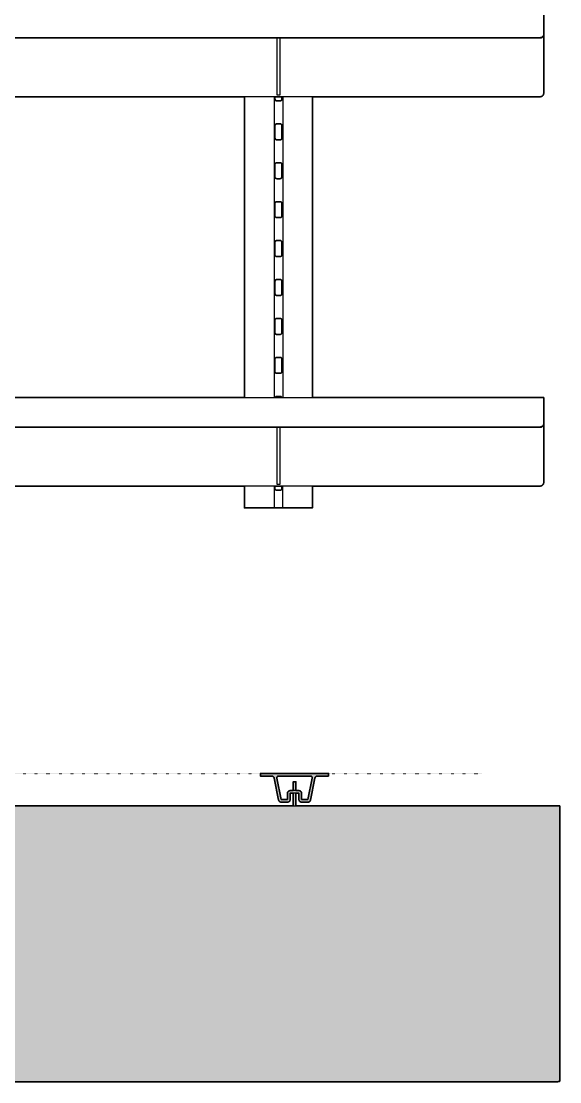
# Model space of a CAD drawing. Header units: millimetres. Extents: x 145 to 2094, y -689 to 1815.
# Drawn here: x 754 to 1363, y -689 to 510 of the extents above; entities that cross this region are included whole.
import ezdxf

# ---------------------------------------------------------------- set-up
doc = ezdxf.new("R2010")
doc.units = ezdxf.units.MM
doc.linetypes.add('Dots', pattern=[1, 0, -1])
doc.layers.add('Blocks', color=7, linetype='Continuous')
doc.layers.add('Blocks$Fill', color=7, linetype='Continuous', true_color=0xffffff)
for name, color, linetype, lineweight, true_color in [('Blocks$Inner', 7, 'Continuous', 25, 0x007f00), ('Blocks$Outline', 7, 'Continuous', 35, 0xff3f3f), ('Groud', 7, 'Dots', 25, 0x243775)]:
    doc.layers.add(name, color=color, linetype=linetype, lineweight=lineweight, true_color=true_color)

# ---------------------------------------------------------------- blocks, each defined once
blk = doc.blocks.new('Standard Issue Shelf Top')
at = {"layer": 'Blocks$Fill'}
h = blk.add_hatch(color=256, dxfattribs=at)
h.paths.add_polyline_path([(1200, 303.2), (1200, -8), (1200, -8), (1200, -8), (1200, -8), (1200, -8), (1200, -8), (1200, -8.1), (1200, -8.1), (1200, -8.1), (1200, -8.1), (1200, -8.1), (1200, -8.1), (1200, -8.1), (1200, -8.1), (1200, -8.1), (1200, -8.1), (1200, -8.1), (1200, -8.1), (1200, -8.1), (1200, -8.1), (1200, -8.1), (1200, -8.1), (1200, -8.1), (1200, -8.1), (1200, -8.1), (1200, -8.1), (1200, -8.1), (1199.9, -8.2), (1199.9, -8.2), (1199.9, -8.2), (1199.9, -8.2), (1199.9, -8.2), (1199.9, -8.2), (1199.9, -8.2), (1199.9, -8.2), (1199.9, -8.2), (1199.9, -8.2), (1199.9, -8.2), (1199.8, -8.2), (1199.8, -8.3), (1199.8, -8.3), (1199.8, -8.3), (1199.8, -8.3), (1199.8, -8.3), (1199.7, -8.3), (1199.7, -8.3), (1199.6, -8.4), (1199.6, -8.4), (1199.6, -8.4), (1199.5, -8.4), (1199.5, -8.4), (1199.3, -8.5), (1199.2, -8.5), (1199.1, -8.5), (1199, -8.6), (1198.8, -8.6), (1198.7, -8.6), (1198.5, -8.7), (1198.2, -8.7), (1197.8, -8.8), (1197.5, -8.8), (1197.1, -8.8), (1196.7, -8.8), (1196.4, -8.8), (4, -8.9), (3.3, -8.8), (2.9, -8.8), (2.5, -8.8), (2.2, -8.8), (1.8, -8.7), (1.5, -8.7), (1.3, -8.6), (1.2, -8.6), (1, -8.6), (0.9, -8.5), (0.8, -8.5), (0.7, -8.5), (0.5, -8.4), (0.5, -8.4), (0.4, -8.4), (0.4, -8.4), (0.4, -8.4), (0.3, -8.3), (0.3, -8.3), (0.2, -8.3), (0.2, -8.3), (0.2, -8.3), (0.2, -8.3), (0.2, -8.3), (0.2, -8.2), (0.1, -8.2), (0.1, -8.2), (0.1, -8.2), (0.1, -8.2), (0.1, -8.2), (0.1, -8.2), (0.1, -8.2), (0.1, -8.2), (0.1, -8.2), (0.1, -8.2), (0.1, -8.2), (0, -8.1), (0, -8.1), (0, -8.1), (0, -8.1), (0, -8.1), (0, -8.1), (0, -8.1), (0, -8.1), (0, -8.1), (0, -8.1), (0, -8.1), (0, -8.1), (0, -8.1), (0, -8.1), (0, -8.1), (0, -8.1), (0, -8.1), (0, -8.1), (0, -8.1), (0, -8.1), (0, -8.1), (0, -8), (0, -8), (0, -8), (0, -8), (0, -8), (0, -8), (0, -8), (0, 303.2), (298.5, 303.2), (298.5, 317.2), (295, 317.2), (295, 310.2), (295, 310.1), (295, 310), (295, 309.9), (295, 309.8), (295, 309.7), (294.9, 309.6), (294.9, 309.5), (294.9, 309.4), (294.9, 309.3), (294.8, 309.2), (294.8, 309.1), (294.8, 309), (294.7, 308.9), (294.7, 308.8), (294.6, 308.7), (294.6, 308.6), (294.5, 308.5), (294.5, 308.5), (294.4, 308.4), (294.3, 308.3), (294.3, 308.2), (294.2, 308.1), (294.1, 308.1), (294, 308), (294, 307.9), (293.9, 307.9), (293.8, 307.8), (293.7, 307.7), (293.6, 307.7), (293.6, 307.6), (293.5, 307.6), (293.4, 307.5), (293.3, 307.5), (293.2, 307.4), (293.1, 307.4), (293, 307.4), (292.9, 307.3), (292.8, 307.3), (292.7, 307.3), (292.6, 307.3), (292.5, 307.2), (292.4, 307.2), (292.3, 307.2), (292.2, 307.2), (292.1, 307.2), (292, 307.2), (284.8, 307.2), (284.7, 307.2), (284.6, 307.2), (284.5, 307.2), (284.4, 307.2), (284.3, 307.3), (284.2, 307.3), (284.1, 307.3), (284, 307.3), (283.9, 307.4), (283.8, 307.4), (283.8, 307.4), (283.7, 307.5), (283.6, 307.5), (283.5, 307.6), (283.4, 307.6), (283.3, 307.7), (283.2, 307.7), (283.1, 307.8), (283.1, 307.9), (283, 307.9), (282.9, 308), (282.8, 308.1), (282.8, 308.1), (282.7, 308.2), (282.6, 308.3), (282.6, 308.4), (282.5, 308.5), (282.4, 308.6), (282.4, 308.6), (282.3, 308.7), (282.3, 308.8), (282.2, 308.9), (282.2, 309), (282.2, 309.1), (282.1, 309.2), (282.1, 309.3), (282.1, 309.4), (282, 309.5), (282, 309.6), (277, 334.4), (276.9, 334.5), (276.9, 334.6), (276.9, 334.7), (276.8, 334.8), (276.8, 334.9), (276.8, 335), (276.7, 335.1), (276.7, 335.2), (276.6, 335.2), (276.6, 335.3), (276.5, 335.4), (276.4, 335.5), (276.4, 335.6), (276.3, 335.7), (276.2, 335.7), (276.2, 335.8), (276.1, 335.9), (276, 335.9), (275.9, 336), (275.9, 336.1), (275.8, 336.1), (275.7, 336.2), (275.6, 336.3), (275.5, 336.3), (275.4, 336.4), (275.3, 336.4), (275.2, 336.4), (275.2, 336.5), (275.1, 336.5), (275, 336.5), (274.9, 336.6), (274.8, 336.6), (274.7, 336.6), (274.6, 336.6), (274.5, 336.7), (274.4, 336.7), (274.3, 336.7), (274.2, 336.7), (274, 336.7), (261.5, 336.7), (261.5, 339.7), (338.5, 339.7), (338.5, 336.7), (325.8, 336.7), (325.7, 336.7), (325.6, 336.7), (325.5, 336.7), (325.4, 336.6), (325.3, 336.6), (325.2, 336.6), (325.1, 336.6), (325, 336.5), (324.9, 336.5), (324.8, 336.5), (324.8, 336.4), (324.7, 336.4), (324.6, 336.4), (324.5, 336.3), (324.4, 336.3), (324.3, 336.2), (324.2, 336.1), (324.1, 336.1), (324.1, 336), (324, 335.9), (323.9, 335.9), (323.8, 335.8), (323.8, 335.7), (323.7, 335.7), (323.6, 335.6), (323.6, 335.5), (323.5, 335.4), (323.4, 335.3), (323.4, 335.2), (323.3, 335.2), (323.3, 335.1), (323.2, 335), (323.2, 334.9), (323.2, 334.8), (323.1, 334.7), (323.1, 334.6), (323.1, 334.5), (323, 334.4), (323, 334.3), (318, 309.5), (317.9, 309.4), (317.9, 309.3), (317.9, 309.2), (317.8, 309.1), (317.8, 309), (317.8, 308.9), (317.7, 308.8), (317.7, 308.7), (317.6, 308.6), (317.6, 308.6), (317.5, 308.5), (317.4, 308.4), (317.4, 308.3), (317.3, 308.2), (317.2, 308.1), (317.2, 308.1), (317.1, 308), (317, 307.9), (316.9, 307.9), (316.9, 307.8), (316.8, 307.7), (316.7, 307.7), (316.6, 307.6), (316.5, 307.6), (316.4, 307.5), (316.3, 307.5), (316.2, 307.4), (316.2, 307.4), (316.1, 307.4), (316, 307.3), (315.9, 307.3), (315.8, 307.3), (315.7, 307.3), (315.6, 307.2), (315.5, 307.2), (315.4, 307.2), (315.3, 307.2), (315.2, 307.2), (315, 307.2), (307.9, 307.2), (307.8, 307.2), (307.7, 307.2), (307.6, 307.2), (307.5, 307.2), (307.4, 307.3), (307.3, 307.3), (307.2, 307.3), (307.1, 307.3), (307, 307.4), (306.9, 307.4), (306.8, 307.4), (306.7, 307.5), (306.6, 307.5), (306.5, 307.6), (306.4, 307.6), (306.4, 307.7), (306.3, 307.7), (306.2, 307.8), (306.1, 307.9), (306, 307.9), (306, 308), (305.9, 308.1), (305.8, 308.1), (305.7, 308.2), (305.7, 308.3), (305.6, 308.4), (305.5, 308.5), (305.5, 308.5), (305.4, 308.6), (305.4, 308.7), (305.3, 308.8), (305.3, 308.9), (305.2, 309), (305.2, 309.1), (305.2, 309.2), (305.1, 309.3), (305.1, 309.4), (305.1, 309.5), (305.1, 309.6), (305, 309.7), (305, 309.8), (305, 309.9), (305, 310), (305, 310.1), (305, 310.2), (305, 317.2), (301.5, 317.2), (301.5, 303.2), (898.5, 303.2), (898.5, 317.2), (895, 317.2), (895, 310.2), (895, 310.1), (895, 310), (895, 309.9), (895, 309.8), (895, 309.7), (894.9, 309.6), (894.9, 309.5), (894.9, 309.4), (894.9, 309.3), (894.8, 309.2), (894.8, 309.1), (894.8, 309), (894.7, 308.9), (894.7, 308.8), (894.6, 308.7), (894.6, 308.6), (894.5, 308.5), (894.5, 308.5), (894.4, 308.4), (894.3, 308.3), (894.3, 308.2), (894.2, 308.1), (894.1, 308.1), (894, 308), (894, 307.9), (893.9, 307.9), (893.8, 307.8), (893.7, 307.7), (893.6, 307.7), (893.6, 307.6), (893.5, 307.6), (893.4, 307.5), (893.3, 307.5), (893.2, 307.4), (893.1, 307.4), (893, 307.4), (892.9, 307.3), (892.8, 307.3), (892.7, 307.3), (892.6, 307.3), (892.5, 307.2), (892.4, 307.2), (892.3, 307.2), (892.2, 307.2), (892.1, 307.2), (892, 307.2), (884.8, 307.2), (884.7, 307.2), (884.6, 307.2), (884.5, 307.2), (884.4, 307.2), (884.3, 307.3), (884.2, 307.3), (884.1, 307.3), (884, 307.3), (883.9, 307.4), (883.8, 307.4), (883.8, 307.4), (883.7, 307.5), (883.6, 307.5), (883.5, 307.6), (883.4, 307.6), (883.3, 307.7), (883.2, 307.7), (883.1, 307.8), (883.1, 307.9), (883, 307.9), (882.9, 308), (882.8, 308.1), (882.8, 308.1), (882.7, 308.2), (882.6, 308.3), (882.6, 308.4), (882.5, 308.5), (882.4, 308.6), (882.4, 308.6), (882.3, 308.7), (882.3, 308.8), (882.2, 308.9), (882.2, 309), (882.2, 309.1), (882.1, 309.2), (882.1, 309.3), (882.1, 309.4), (882, 309.5), (882, 309.6), (877, 334.4), (876.9, 334.5), (876.9, 334.6), (876.9, 334.7), (876.8, 334.8), (876.8, 334.9), (876.8, 335), (876.7, 335.1), (876.7, 335.2), (876.6, 335.2), (876.6, 335.3), (876.5, 335.4), (876.4, 335.5), (876.4, 335.6), (876.3, 335.7), (876.2, 335.7), (876.2, 335.8), (876.1, 335.9), (876, 335.9), (875.9, 336), (875.9, 336.1), (875.8, 336.1), (875.7, 336.2), (875.6, 336.3), (875.5, 336.3), (875.4, 336.4), (875.3, 336.4), (875.2, 336.4), (875.2, 336.5), (875.1, 336.5), (875, 336.5), (874.9, 336.6), (874.8, 336.6), (874.7, 336.6), (874.6, 336.6), (874.5, 336.7), (874.4, 336.7), (874.3, 336.7), (874.2, 336.7), (874, 336.7), (861.5, 336.7), (861.5, 339.7), (938.5, 339.7), (938.5, 336.7), (925.8, 336.7), (925.7, 336.7), (925.6, 336.7), (925.5, 336.7), (925.4, 336.6), (925.3, 336.6), (925.2, 336.6), (925.1, 336.6), (925, 336.5), (924.9, 336.5), (924.8, 336.5), (924.8, 336.4), (924.7, 336.4), (924.6, 336.4), (924.5, 336.3), (924.4, 336.3), (924.3, 336.2), (924.2, 336.1), (924.1, 336.1), (924.1, 336), (924, 335.9), (923.9, 335.9), (923.8, 335.8), (923.8, 335.7), (923.7, 335.7), (923.6, 335.6), (923.6, 335.5), (923.5, 335.4), (923.4, 335.3), (923.4, 335.2), (923.3, 335.2), (923.3, 335.1), (923.2, 335), (923.2, 334.9), (923.2, 334.8), (923.1, 334.7), (923.1, 334.6), (923.1, 334.5), (923, 334.4), (923, 334.3), (918, 309.5), (917.9, 309.4), (917.9, 309.3), (917.9, 309.2), (917.8, 309.1), (917.8, 309), (917.8, 308.9), (917.7, 308.8), (917.7, 308.7), (917.6, 308.6), (917.6, 308.6), (917.5, 308.5), (917.4, 308.4), (917.4, 308.3), (917.3, 308.2), (917.2, 308.1), (917.2, 308.1), (917.1, 308), (917, 307.9), (916.9, 307.9), (916.9, 307.8), (916.8, 307.7), (916.7, 307.7), (916.6, 307.6), (916.5, 307.6), (916.4, 307.5), (916.3, 307.5), (916.2, 307.4), (916.2, 307.4), (916.1, 307.4), (916, 307.3), (915.9, 307.3), (915.8, 307.3), (915.7, 307.3), (915.6, 307.2), (915.5, 307.2), (915.4, 307.2), (915.3, 307.2), (915.2, 307.2), (915, 307.2), (907.9, 307.2), (907.8, 307.2), (907.7, 307.2), (907.6, 307.2), (907.5, 307.2), (907.4, 307.3), (907.3, 307.3), (907.2, 307.3), (907.1, 307.3), (907, 307.4), (906.9, 307.4), (906.8, 307.4), (906.7, 307.5), (906.6, 307.5), (906.5, 307.6), (906.4, 307.6), (906.4, 307.7), (906.3, 307.7), (906.2, 307.8), (906.1, 307.9), (906, 307.9), (906, 308), (905.9, 308.1), (905.8, 308.1), (905.7, 308.2), (905.7, 308.3), (905.6, 308.4), (905.5, 308.5), (905.5, 308.5), (905.4, 308.6), (905.4, 308.7), (905.3, 308.8), (905.3, 308.9), (905.2, 309), (905.2, 309.1), (905.2, 309.2), (905.1, 309.3), (905.1, 309.4), (905.1, 309.5), (905.1, 309.6), (905, 309.7), (905, 309.8), (905, 309.9), (905, 310), (905, 310.1), (905, 310.2), (905, 317.2), (901.5, 317.2), (901.5, 303.2)], flags=0)
h.paths.add_polyline_path([(298.5, 320.2), (298.5, 330.2), (301.5, 330.2), (301.5, 328.2), (301.5, 320.2), (305.1, 320.2), (305.2, 320.2), (305.3, 320.2), (305.4, 320.2), (305.5, 320.1), (305.6, 320.1), (305.7, 320.1), (305.8, 320.1), (305.9, 320), (306, 320), (306.1, 320), (306.2, 319.9), (306.3, 319.9), (306.4, 319.9), (306.5, 319.8), (306.6, 319.8), (306.6, 319.7), (306.7, 319.6), (306.8, 319.6), (306.9, 319.5), (307, 319.5), (307, 319.4), (307.1, 319.3), (307.2, 319.2), (307.3, 319.2), (307.3, 319.1), (307.4, 319), (307.5, 318.9), (307.5, 318.8), (307.6, 318.7), (307.6, 318.7), (307.7, 318.6), (307.7, 318.5), (307.8, 318.4), (307.8, 318.3), (307.8, 318.2), (307.9, 318.1), (307.9, 318), (307.9, 317.9), (307.9, 317.8), (308, 317.7), (308, 317.6), (308, 317.5), (308, 317.4), (308, 317.3), (308, 317.2), (308, 310.2), (315, 310.2), (320, 334.3), (320, 334.4), (320, 334.4), (320, 334.5), (320, 334.6), (320, 334.6), (320, 334.7), (320, 334.8), (320, 334.8), (320, 334.9), (320, 335), (320, 335.1), (319.9, 335.1), (319.9, 335.2), (319.9, 335.3), (319.9, 335.3), (319.9, 335.4), (319.8, 335.5), (319.8, 335.5), (319.8, 335.6), (319.8, 335.6), (319.7, 335.7), (319.7, 335.8), (319.6, 335.8), (319.6, 335.9), (319.6, 335.9), (319.5, 336), (319.5, 336), (319.4, 336.1), (319.4, 336.1), (319.3, 336.2), (319.3, 336.2), (319.2, 336.3), (319.2, 336.3), (319.1, 336.4), (319, 336.4), (319, 336.4), (318.9, 336.5), (318.9, 336.5), (318.8, 336.5), (318.7, 336.5), (318.7, 336.6), (318.6, 336.6), (318.5, 336.6), (318.5, 336.6), (318.4, 336.6), (318.3, 336.7), (318.3, 336.7), (318.2, 336.7), (318.1, 336.7), (318.1, 336.7), (318, 336.7), (281.9, 336.7), (281.9, 336.7), (281.8, 336.7), (281.7, 336.7), (281.7, 336.7), (281.6, 336.6), (281.5, 336.6), (281.5, 336.6), (281.4, 336.6), (281.3, 336.6), (281.3, 336.5), (281.2, 336.5), (281.1, 336.5), (281.1, 336.5), (281, 336.4), (281, 336.4), (280.9, 336.4), (280.8, 336.3), (280.8, 336.3), (280.7, 336.2), (280.7, 336.2), (280.6, 336.1), (280.6, 336.1), (280.5, 336), (280.5, 336), (280.4, 335.9), (280.4, 335.9), (280.4, 335.8), (280.3, 335.8), (280.3, 335.7), (280.2, 335.6), (280.2, 335.6), (280.2, 335.5), (280.2, 335.5), (280.1, 335.4), (280.1, 335.3), (280.1, 335.3), (280.1, 335.2), (280.1, 335.1), (280, 335.1), (280, 335), (280, 334.9), (280, 334.8), (280, 334.8), (280, 334.7), (280, 334.6), (280, 334.6), (280, 334.5), (280, 334.4), (280, 334.4), (280, 334.3), (285, 310.2), (292, 310.2), (292, 317.2), (292, 317.3), (292, 317.5), (292, 317.6), (292, 317.7), (292.1, 317.8), (292.1, 317.9), (292.1, 318), (292.1, 318.1), (292.2, 318.2), (292.2, 318.3), (292.2, 318.4), (292.3, 318.5), (292.3, 318.6), (292.4, 318.7), (292.4, 318.7), (292.5, 318.8), (292.5, 318.9), (292.6, 319), (292.7, 319.1), (292.7, 319.2), (292.8, 319.2), (292.9, 319.3), (293, 319.4), (293, 319.5), (293.1, 319.5), (293.2, 319.6), (293.3, 319.6), (293.4, 319.7), (293.4, 319.8), (293.5, 319.8), (293.6, 319.9), (293.7, 319.9), (293.8, 319.9), (293.9, 320), (294, 320), (294.1, 320), (294.2, 320.1), (294.3, 320.1), (294.4, 320.1), (294.5, 320.1), (294.6, 320.2), (294.7, 320.2), (294.8, 320.2), (294.9, 320.2), (295, 320.2)], flags=0)
h.paths.add_polyline_path([(898.5, 320.2), (898.5, 330.2), (901.5, 330.2), (901.5, 328.2), (901.5, 320.2), (905.1, 320.2), (905.2, 320.2), (905.3, 320.2), (905.4, 320.2), (905.5, 320.1), (905.6, 320.1), (905.7, 320.1), (905.8, 320.1), (905.9, 320), (906, 320), (906.1, 320), (906.2, 319.9), (906.3, 319.9), (906.4, 319.9), (906.5, 319.8), (906.6, 319.8), (906.6, 319.7), (906.7, 319.6), (906.8, 319.6), (906.9, 319.5), (907, 319.5), (907, 319.4), (907.1, 319.3), (907.2, 319.2), (907.3, 319.2), (907.3, 319.1), (907.4, 319), (907.5, 318.9), (907.5, 318.8), (907.6, 318.7), (907.6, 318.7), (907.7, 318.6), (907.7, 318.5), (907.8, 318.4), (907.8, 318.3), (907.8, 318.2), (907.9, 318.1), (907.9, 318), (907.9, 317.9), (907.9, 317.8), (908, 317.7), (908, 317.6), (908, 317.5), (908, 317.4), (908, 317.3), (908, 317.2), (908, 310.2), (915, 310.2), (920, 334.3), (920, 334.4), (920, 334.4), (920, 334.5), (920, 334.6), (920, 334.6), (920, 334.7), (920, 334.8), (920, 334.8), (920, 334.9), (920, 335), (920, 335.1), (919.9, 335.1), (919.9, 335.2), (919.9, 335.3), (919.9, 335.3), (919.9, 335.4), (919.8, 335.5), (919.8, 335.5), (919.8, 335.6), (919.8, 335.6), (919.7, 335.7), (919.7, 335.8), (919.6, 335.8), (919.6, 335.9), (919.6, 335.9), (919.5, 336), (919.5, 336), (919.4, 336.1), (919.4, 336.1), (919.3, 336.2), (919.3, 336.2), (919.2, 336.3), (919.2, 336.3), (919.1, 336.4), (919, 336.4), (919, 336.4), (918.9, 336.5), (918.9, 336.5), (918.8, 336.5), (918.7, 336.5), (918.7, 336.6), (918.6, 336.6), (918.5, 336.6), (918.5, 336.6), (918.4, 336.6), (918.3, 336.7), (918.3, 336.7), (918.2, 336.7), (918.1, 336.7), (918.1, 336.7), (918, 336.7), (881.9, 336.7), (881.9, 336.7), (881.8, 336.7), (881.7, 336.7), (881.7, 336.7), (881.6, 336.6), (881.5, 336.6), (881.5, 336.6), (881.4, 336.6), (881.3, 336.6), (881.3, 336.5), (881.2, 336.5), (881.1, 336.5), (881.1, 336.5), (881, 336.4), (881, 336.4), (880.9, 336.4), (880.8, 336.3), (880.8, 336.3), (880.7, 336.2), (880.7, 336.2), (880.6, 336.1), (880.6, 336.1), (880.5, 336), (880.5, 336), (880.4, 335.9), (880.4, 335.9), (880.4, 335.8), (880.3, 335.8), (880.3, 335.7), (880.2, 335.6), (880.2, 335.6), (880.2, 335.5), (880.2, 335.5), (880.1, 335.4), (880.1, 335.3), (880.1, 335.3), (880.1, 335.2), (880.1, 335.1), (880, 335.1), (880, 335), (880, 334.9), (880, 334.8), (880, 334.8), (880, 334.7), (880, 334.6), (880, 334.6), (880, 334.5), (880, 334.4), (880, 334.4), (880, 334.3), (885, 310.2), (892, 310.2), (892, 317.2), (892, 317.3), (892, 317.5), (892, 317.6), (892, 317.7), (892.1, 317.8), (892.1, 317.9), (892.1, 318), (892.1, 318.1), (892.2, 318.2), (892.2, 318.3), (892.2, 318.4), (892.3, 318.5), (892.3, 318.6), (892.4, 318.7), (892.4, 318.7), (892.5, 318.8), (892.5, 318.9), (892.6, 319), (892.7, 319.1), (892.7, 319.2), (892.8, 319.2), (892.9, 319.3), (893, 319.4), (893, 319.5), (893.1, 319.5), (893.2, 319.6), (893.3, 319.6), (893.4, 319.7), (893.4, 319.8), (893.5, 319.8), (893.6, 319.9), (893.7, 319.9), (893.8, 319.9), (893.9, 320), (894, 320), (894.1, 320), (894.2, 320.1), (894.3, 320.1), (894.4, 320.1), (894.5, 320.1), (894.6, 320.2), (894.7, 320.2), (894.8, 320.2), (894.9, 320.2), (895, 320.2)], flags=0)
at = {"layer": 'Blocks$Inner'}
for p, q in [((898.5, 303.2), (898.5, 317.2)), ((901.5, 317.2), (901.5, 303.2))]:
    blk.add_line(p, q, dxfattribs=at)
for points in [[(938.5, 336.7), (926, 336.7), (925.8, 336.7), (925.7, 336.7), (925.6, 336.7), (925.5, 336.7), (925.4, 336.6), (925.3, 336.6), (925.2, 336.6), (925.1, 336.6), (925, 336.5), (924.9, 336.5), (924.8, 336.5), (924.8, 336.4), (924.7, 336.4), (924.6, 336.4), (924.5, 336.3), (924.4, 336.3), (924.3, 336.2), (924.2, 336.1), (924.1, 336.1), (924.1, 336), (924, 335.9), (923.9, 335.9), (923.8, 335.8), (923.8, 335.7), (923.7, 335.7), (923.6, 335.6), (923.6, 335.5), (923.5, 335.4), (923.4, 335.3), (923.4, 335.2), (923.3, 335.2), (923.3, 335.1), (923.2, 335), (923.2, 334.9), (923.2, 334.8), (923.1, 334.7), (923.1, 334.6), (923.1, 334.5), (923, 334.4), (923, 334.3), (918, 309.6), (918, 309.5), (917.9, 309.4), (917.9, 309.3), (917.9, 309.2), (917.8, 309.1), (917.8, 309), (917.8, 308.9), (917.7, 308.8), (917.7, 308.7), (917.6, 308.6), (917.6, 308.6), (917.5, 308.5), (917.4, 308.4), (917.4, 308.3), (917.3, 308.2), (917.2, 308.1), (917.2, 308.1), (917.1, 308), (917, 307.9), (916.9, 307.9), (916.9, 307.8), (916.8, 307.7), (916.7, 307.7), (916.6, 307.6), (916.5, 307.6), (916.4, 307.5), (916.3, 307.5), (916.2, 307.4), (916.2, 307.4), (916.1, 307.4), (916, 307.3), (915.9, 307.3), (915.8, 307.3), (915.7, 307.3), (915.6, 307.2), (915.5, 307.2), (915.4, 307.2), (915.3, 307.2), (915.2, 307.2), (915, 307.2), (908, 307.2), (907.9, 307.2), (907.8, 307.2), (907.7, 307.2), (907.6, 307.2), (907.5, 307.2), (907.4, 307.3), (907.3, 307.3), (907.2, 307.3), (907.1, 307.3), (907, 307.4), (906.9, 307.4), (906.8, 307.4), (906.7, 307.5), (906.6, 307.5), (906.5, 307.6), (906.4, 307.6), (906.4, 307.7), (906.3, 307.7), (906.2, 307.8), (906.1, 307.9), (906, 307.9), (906, 308), (905.9, 308.1), (905.8, 308.1), (905.7, 308.2), (905.7, 308.3), (905.6, 308.4), (905.5, 308.5), (905.5, 308.5), (905.4, 308.6), (905.4, 308.7), (905.3, 308.8), (905.3, 308.9), (905.2, 309), (905.2, 309.1), (905.2, 309.2), (905.1, 309.3), (905.1, 309.4), (905.1, 309.5), (905.1, 309.6), (905, 309.7), (905, 309.8), (905, 309.9), (905, 310), (905, 310.1), (905, 310.2), (905, 317.2), (895, 317.2), (895, 310.2), (895, 310.1), (895, 310), (895, 309.9), (895, 309.8), (895, 309.7), (894.9, 309.6), (894.9, 309.5), (894.9, 309.4), (894.9, 309.3), (894.8, 309.2), (894.8, 309.1), (894.8, 309), (894.7, 308.9), (894.7, 308.8), (894.6, 308.7), (894.6, 308.6), (894.5, 308.5), (894.5, 308.5), (894.4, 308.4), (894.3, 308.3), (894.3, 308.2), (894.2, 308.1), (894.1, 308.1), (894, 308), (894, 307.9), (893.9, 307.9), (893.8, 307.8), (893.7, 307.7), (893.6, 307.7), (893.6, 307.6), (893.5, 307.6), (893.4, 307.5), (893.3, 307.5), (893.2, 307.4), (893.1, 307.4), (893, 307.4), (892.9, 307.3), (892.8, 307.3), (892.7, 307.3), (892.6, 307.3), (892.5, 307.2), (892.4, 307.2), (892.3, 307.2), (892.2, 307.2), (892.1, 307.2), (892, 307.2), (885, 307.2), (884.8, 307.2), (884.7, 307.2), (884.6, 307.2), (884.5, 307.2), (884.4, 307.2), (884.3, 307.3), (884.2, 307.3), (884.1, 307.3), (884, 307.3), (883.9, 307.4), (883.8, 307.4), (883.8, 307.4), (883.7, 307.5), (883.6, 307.5), (883.5, 307.6), (883.4, 307.6), (883.3, 307.7), (883.2, 307.7), (883.1, 307.8), (883.1, 307.9), (883, 307.9), (882.9, 308), (882.8, 308.1), (882.8, 308.1), (882.7, 308.2), (882.6, 308.3), (882.6, 308.4), (882.5, 308.5), (882.4, 308.6), (882.4, 308.6), (882.3, 308.7), (882.3, 308.8), (882.2, 308.9), (882.2, 309), (882.2, 309.1), (882.1, 309.2), (882.1, 309.3), (882.1, 309.4), (882, 309.5), (882, 309.6), (877, 334.3), (877, 334.4), (876.9, 334.5), (876.9, 334.6), (876.9, 334.7), (876.8, 334.8), (876.8, 334.9), (876.8, 335), (876.7, 335.1), (876.7, 335.2), (876.6, 335.2), (876.6, 335.3), (876.5, 335.4), (876.4, 335.5), (876.4, 335.6), (876.3, 335.7), (876.2, 335.7), (876.2, 335.8), (876.1, 335.9), (876, 335.9), (875.9, 336), (875.9, 336.1), (875.8, 336.1), (875.7, 336.2), (875.6, 336.3), (875.5, 336.3), (875.4, 336.4), (875.3, 336.4), (875.2, 336.4), (875.2, 336.5), (875.1, 336.5), (875, 336.5), (874.9, 336.6), (874.8, 336.6), (874.7, 336.6), (874.6, 336.6), (874.5, 336.7), (874.4, 336.7), (874.3, 336.7), (874.2, 336.7), (874, 336.7), (861.5, 336.7), (861.5, 339.7), (938.5, 339.7)], [(892, 317.3), (892, 317.2), (892, 310.2), (885, 310.2), (880, 334.3), (880, 334.4), (880, 334.4), (880, 334.5), (880, 334.6), (880, 334.6), (880, 334.7), (880, 334.8), (880, 334.8), (880, 334.9), (880, 335), (880, 335.1), (880.1, 335.1), (880.1, 335.2), (880.1, 335.3), (880.1, 335.3), (880.1, 335.4), (880.2, 335.5), (880.2, 335.5), (880.2, 335.6), (880.2, 335.6), (880.3, 335.7), (880.3, 335.8), (880.4, 335.8), (880.4, 335.9), (880.4, 335.9), (880.5, 336), (880.5, 336), (880.6, 336.1), (880.6, 336.1), (880.7, 336.2), (880.7, 336.2), (880.8, 336.3), (880.8, 336.3), (880.9, 336.4), (881, 336.4), (881, 336.4), (881.1, 336.5), (881.1, 336.5), (881.2, 336.5), (881.3, 336.5), (881.3, 336.6), (881.4, 336.6), (881.5, 336.6), (881.5, 336.6), (881.6, 336.6), (881.7, 336.7), (881.7, 336.7), (881.8, 336.7), (881.9, 336.7), (881.9, 336.7), (882, 336.7), (918, 336.7), (918.1, 336.7), (918.1, 336.7), (918.2, 336.7), (918.3, 336.7), (918.3, 336.7), (918.4, 336.6), (918.5, 336.6), (918.5, 336.6), (918.6, 336.6), (918.7, 336.6), (918.7, 336.5), (918.8, 336.5), (918.9, 336.5), (918.9, 336.5), (919, 336.4), (919, 336.4), (919.1, 336.4), (919.2, 336.3), (919.2, 336.3), (919.3, 336.2), (919.3, 336.2), (919.4, 336.1), (919.4, 336.1), (919.5, 336), (919.5, 336), (919.6, 335.9), (919.6, 335.9), (919.6, 335.8), (919.7, 335.8), (919.7, 335.7), (919.8, 335.6), (919.8, 335.6), (919.8, 335.5), (919.8, 335.5), (919.9, 335.4), (919.9, 335.3), (919.9, 335.3), (919.9, 335.2), (919.9, 335.1), (920, 335.1), (920, 335), (920, 334.9), (920, 334.8), (920, 334.8), (920, 334.7), (920, 334.6), (920, 334.6), (920, 334.5), (920, 334.4), (920, 334.4), (920, 334.3), (915, 310.2), (908, 310.2), (908, 317.2), (908, 317.3), (908, 317.4), (908, 317.5), (908, 317.6), (908, 317.7), (907.9, 317.8), (907.9, 317.9), (907.9, 318), (907.9, 318.1), (907.8, 318.2), (907.8, 318.3), (907.8, 318.4), (907.7, 318.5), (907.7, 318.6), (907.6, 318.7), (907.6, 318.7), (907.5, 318.8), (907.5, 318.9), (907.4, 319), (907.3, 319.1), (907.3, 319.2), (907.2, 319.2), (907.1, 319.3), (907, 319.4), (907, 319.5), (906.9, 319.5), (906.8, 319.6), (906.7, 319.6), (906.6, 319.7), (906.6, 319.8), (906.5, 319.8), (906.4, 319.9), (906.3, 319.9), (906.2, 319.9), (906.1, 320), (906, 320), (905.9, 320), (905.8, 320.1), (905.7, 320.1), (905.6, 320.1), (905.5, 320.1), (905.4, 320.2), (905.3, 320.2), (905.2, 320.2), (905.1, 320.2), (905, 320.2), (895, 320.2), (894.9, 320.2), (894.8, 320.2), (894.7, 320.2), (894.6, 320.2), (894.5, 320.1), (894.4, 320.1), (894.3, 320.1), (894.2, 320.1), (894.1, 320), (894, 320), (893.9, 320), (893.8, 319.9), (893.7, 319.9), (893.6, 319.9), (893.5, 319.8), (893.4, 319.8), (893.4, 319.7), (893.3, 319.6), (893.2, 319.6), (893.1, 319.5), (893, 319.5), (893, 319.4), (892.9, 319.3), (892.8, 319.2), (892.7, 319.2), (892.7, 319.1), (892.6, 319), (892.5, 318.9), (892.5, 318.8), (892.4, 318.7), (892.4, 318.7), (892.3, 318.6), (892.3, 318.5), (892.2, 318.4), (892.2, 318.3), (892.2, 318.2), (892.1, 318.1), (892.1, 318), (892.1, 317.9), (892.1, 317.8), (892, 317.7), (892, 317.6), (892, 317.5), (892, 317.4)]]:
    blk.add_lwpolyline(points, close=True, dxfattribs=at)
for points in [[(901.5, 320.2), (901.5, 328.2), (901.5, 330.2), (898.5, 330.2), (898.5, 328.2), (898.5, 320.2)], [(0, 303.2), (1200, 303.2), (1200, 301), (1200, 0), (1200, -2.2), (1200, -8), (1200, -8), (1200, -8), (1200, -8), (1200, -8), (1200, -8), (1200, -8), (1200, -8.1), (1200, -8.1), (1200, -8.1), (1200, -8.1), (1200, -8.1), (1200, -8.1), (1200, -8.1), (1200, -8.1), (1200, -8.1), (1200, -8.1), (1200, -8.1), (1200, -8.1), (1200, -8.1), (1200, -8.1), (1200, -8.1), (1200, -8.1), (1200, -8.1), (1200, -8.1), (1200, -8.1), (1200, -8.1), (1200, -8.1), (1199.9, -8.2), (1199.9, -8.2), (1199.9, -8.2), (1199.9, -8.2), (1199.9, -8.2), (1199.9, -8.2), (1199.9, -8.2), (1199.9, -8.2), (1199.9, -8.2), (1199.9, -8.2), (1199.9, -8.2), (1199.8, -8.2), (1199.8, -8.3), (1199.8, -8.3), (1199.8, -8.3), (1199.8, -8.3), (1199.8, -8.3), (1199.7, -8.3), (1199.7, -8.3), (1199.6, -8.4), (1199.6, -8.4), (1199.6, -8.4), (1199.5, -8.4), (1199.5, -8.4), (1199.3, -8.5), (1199.2, -8.5), (1199.1, -8.5), (1199, -8.6), (1198.8, -8.6), (1198.7, -8.6), (1198.5, -8.7), (1198.2, -8.7), (1197.8, -8.8), (1197.5, -8.8), (1197.1, -8.8), (1196.7, -8.8), (1196.4, -8.8), (1196, -8.9), (4, -8.9)]]:
    blk.add_lwpolyline(points, dxfattribs=at)
at = {"layer": 'Blocks$Outline'}
for points in [[(898.5, 317.2), (895, 317.2), (895, 310.2), (895, 310.1), (895, 310), (895, 309.9), (895, 309.8), (895, 309.7), (894.9, 309.6), (894.9, 309.5), (894.9, 309.4), (894.9, 309.3), (894.8, 309.2), (894.8, 309.1), (894.8, 309), (894.7, 308.9), (894.7, 308.8), (894.6, 308.7), (894.6, 308.6), (894.5, 308.5), (894.5, 308.5), (894.4, 308.4), (894.3, 308.3), (894.3, 308.2), (894.2, 308.1), (894.1, 308.1), (894, 308), (894, 307.9), (893.9, 307.9), (893.8, 307.8), (893.7, 307.7), (893.6, 307.7), (893.6, 307.6), (893.5, 307.6), (893.4, 307.5), (893.3, 307.5), (893.2, 307.4), (893.1, 307.4), (893, 307.4), (892.9, 307.3), (892.8, 307.3), (892.7, 307.3), (892.6, 307.3), (892.5, 307.2), (892.4, 307.2), (892.3, 307.2), (892.2, 307.2), (892.1, 307.2), (892, 307.2), (885, 307.2), (884.8, 307.2), (884.7, 307.2), (884.6, 307.2), (884.5, 307.2), (884.4, 307.2), (884.3, 307.3), (884.2, 307.3), (884.1, 307.3), (884, 307.3), (883.9, 307.4), (883.8, 307.4), (883.8, 307.4), (883.7, 307.5), (883.6, 307.5), (883.5, 307.6), (883.4, 307.6), (883.3, 307.7), (883.2, 307.7), (883.1, 307.8), (883.1, 307.9), (883, 307.9), (882.9, 308), (882.8, 308.1), (882.8, 308.1), (882.7, 308.2), (882.6, 308.3), (882.6, 308.4), (882.5, 308.5), (882.4, 308.6), (882.4, 308.6), (882.3, 308.7), (882.3, 308.8), (882.2, 308.9), (882.2, 309), (882.2, 309.1), (882.1, 309.2), (882.1, 309.3), (882.1, 309.4), (882, 309.5), (882, 309.6), (877, 334.3), (877, 334.4), (876.9, 334.5), (876.9, 334.6), (876.9, 334.7), (876.8, 334.8), (876.8, 334.9), (876.8, 335), (876.7, 335.1), (876.7, 335.2), (876.6, 335.2), (876.6, 335.3), (876.5, 335.4), (876.4, 335.5), (876.4, 335.6), (876.3, 335.7), (876.2, 335.7), (876.2, 335.8), (876.1, 335.9), (876, 335.9), (875.9, 336), (875.9, 336.1), (875.8, 336.1), (875.7, 336.2), (875.6, 336.3), (875.5, 336.3), (875.4, 336.4), (875.3, 336.4), (875.2, 336.4), (875.2, 336.5), (875.1, 336.5), (875, 336.5), (874.9, 336.6), (874.8, 336.6), (874.7, 336.6), (874.6, 336.6), (874.5, 336.7), (874.4, 336.7), (874.3, 336.7), (874.2, 336.7), (874, 336.7), (861.5, 336.7), (861.5, 339.7), (938.5, 339.7), (938.5, 336.7)], [(901.5, 320.2), (905, 320.2), (905.1, 320.2), (905.2, 320.2), (905.3, 320.2), (905.4, 320.2), (905.5, 320.1), (905.6, 320.1), (905.7, 320.1), (905.8, 320.1), (905.9, 320), (906, 320), (906.1, 320), (906.2, 319.9), (906.3, 319.9), (906.4, 319.9), (906.5, 319.8), (906.6, 319.8), (906.6, 319.7), (906.7, 319.6), (906.8, 319.6), (906.9, 319.5), (907, 319.5), (907, 319.4), (907.1, 319.3), (907.2, 319.2), (907.3, 319.2), (907.3, 319.1), (907.4, 319), (907.5, 318.9), (907.5, 318.8), (907.6, 318.7), (907.6, 318.7), (907.7, 318.6), (907.7, 318.5), (907.8, 318.4), (907.8, 318.3), (907.8, 318.2), (907.9, 318.1), (907.9, 318), (907.9, 317.9), (907.9, 317.8), (908, 317.7), (908, 317.6), (908, 317.5), (908, 317.4), (908, 317.3), (908, 317.2), (908, 310.2), (915, 310.2), (920, 334.3), (920, 334.4), (920, 334.4), (920, 334.5), (920, 334.6), (920, 334.6), (920, 334.7), (920, 334.8), (920, 334.8), (920, 334.9), (920, 335), (920, 335.1), (919.9, 335.1), (919.9, 335.2), (919.9, 335.3), (919.9, 335.3), (919.9, 335.4), (919.8, 335.5), (919.8, 335.5), (919.8, 335.6), (919.8, 335.6), (919.7, 335.7), (919.7, 335.8), (919.6, 335.8), (919.6, 335.9), (919.6, 335.9), (919.5, 336), (919.5, 336), (919.4, 336.1), (919.4, 336.1), (919.3, 336.2), (919.3, 336.2), (919.2, 336.3), (919.2, 336.3), (919.1, 336.4), (919, 336.4), (919, 336.4), (918.9, 336.5), (918.9, 336.5), (918.8, 336.5), (918.7, 336.5), (918.7, 336.6), (918.6, 336.6), (918.5, 336.6), (918.5, 336.6), (918.4, 336.6), (918.3, 336.7), (918.3, 336.7), (918.2, 336.7), (918.1, 336.7), (918.1, 336.7), (918, 336.7), (882, 336.7), (881.9, 336.7), (881.9, 336.7), (881.8, 336.7), (881.7, 336.7), (881.7, 336.7), (881.6, 336.6), (881.5, 336.6), (881.5, 336.6), (881.4, 336.6), (881.3, 336.6), (881.3, 336.5), (881.2, 336.5), (881.1, 336.5), (881.1, 336.5), (881, 336.4), (881, 336.4), (880.9, 336.4), (880.8, 336.3), (880.8, 336.3), (880.7, 336.2), (880.7, 336.2), (880.6, 336.1), (880.6, 336.1), (880.5, 336), (880.5, 336), (880.4, 335.9), (880.4, 335.9), (880.4, 335.8), (880.3, 335.8), (880.3, 335.7), (880.2, 335.6), (880.2, 335.6), (880.2, 335.5), (880.2, 335.5), (880.1, 335.4), (880.1, 335.3), (880.1, 335.3), (880.1, 335.2), (880.1, 335.1), (880, 335.1), (880, 335), (880, 334.9), (880, 334.8), (880, 334.8), (880, 334.7), (880, 334.6), (880, 334.6), (880, 334.5), (880, 334.4), (880, 334.4), (880, 334.3), (885, 310.2), (892, 310.2), (892, 317.2), (892, 317.3)], [(938.5, 336.7), (926, 336.7), (925.8, 336.7), (925.7, 336.7), (925.6, 336.7), (925.5, 336.7), (925.4, 336.6), (925.3, 336.6), (925.2, 336.6), (925.1, 336.6), (925, 336.5), (924.9, 336.5), (924.8, 336.5), (924.8, 336.4), (924.7, 336.4), (924.6, 336.4), (924.5, 336.3), (924.4, 336.3), (924.3, 336.2), (924.2, 336.1), (924.1, 336.1), (924.1, 336), (924, 335.9), (923.9, 335.9), (923.8, 335.8), (923.8, 335.7), (923.7, 335.7), (923.6, 335.6), (923.6, 335.5), (923.5, 335.4), (923.4, 335.3), (923.4, 335.2), (923.3, 335.2), (923.3, 335.1), (923.2, 335), (923.2, 334.9), (923.2, 334.8), (923.1, 334.7), (923.1, 334.6), (923.1, 334.5), (923, 334.4), (923, 334.3), (918, 309.6), (918, 309.5), (917.9, 309.4), (917.9, 309.3), (917.9, 309.2), (917.8, 309.1), (917.8, 309), (917.8, 308.9), (917.7, 308.8), (917.7, 308.7), (917.6, 308.6), (917.6, 308.6), (917.5, 308.5), (917.4, 308.4), (917.4, 308.3), (917.3, 308.2), (917.2, 308.1), (917.2, 308.1), (917.1, 308), (917, 307.9), (916.9, 307.9), (916.9, 307.8), (916.8, 307.7), (916.7, 307.7), (916.6, 307.6), (916.5, 307.6), (916.4, 307.5), (916.3, 307.5), (916.2, 307.4), (916.2, 307.4), (916.1, 307.4), (916, 307.3), (915.9, 307.3), (915.8, 307.3), (915.7, 307.3), (915.6, 307.2), (915.5, 307.2), (915.4, 307.2), (915.3, 307.2), (915.2, 307.2), (915, 307.2), (908, 307.2), (907.9, 307.2), (907.8, 307.2), (907.7, 307.2), (907.6, 307.2), (907.5, 307.2), (907.4, 307.3), (907.3, 307.3), (907.2, 307.3), (907.1, 307.3), (907, 307.4), (906.9, 307.4), (906.8, 307.4), (906.7, 307.5), (906.6, 307.5), (906.5, 307.6), (906.4, 307.6), (906.4, 307.7), (906.3, 307.7), (906.2, 307.8), (906.1, 307.9), (906, 307.9), (906, 308), (905.9, 308.1), (905.8, 308.1), (905.7, 308.2), (905.7, 308.3), (905.6, 308.4), (905.5, 308.5), (905.5, 308.5), (905.4, 308.6), (905.4, 308.7), (905.3, 308.8), (905.3, 308.9), (905.2, 309), (905.2, 309.1), (905.2, 309.2), (905.1, 309.3), (905.1, 309.4), (905.1, 309.5), (905.1, 309.6), (905, 309.7), (905, 309.8), (905, 309.9), (905, 310), (905, 310.1), (905, 310.2), (905, 317.2), (901.5, 317.2)], [(898.5, 320.2), (898.5, 328.2), (898.5, 330.2), (901.5, 330.2), (901.5, 328.2), (901.5, 320.2)], [(892, 317.3), (892, 317.4), (892, 317.5), (892, 317.6), (892, 317.7), (892.1, 317.8), (892.1, 317.9), (892.1, 318), (892.1, 318.1), (892.2, 318.2), (892.2, 318.3), (892.2, 318.4), (892.3, 318.5), (892.3, 318.6), (892.4, 318.7), (892.4, 318.7), (892.5, 318.8), (892.5, 318.9), (892.6, 319), (892.7, 319.1), (892.7, 319.2), (892.8, 319.2), (892.9, 319.3), (893, 319.4), (893, 319.5), (893.1, 319.5), (893.2, 319.6), (893.3, 319.6), (893.4, 319.7), (893.4, 319.8), (893.5, 319.8), (893.6, 319.9), (893.7, 319.9), (893.8, 319.9), (893.9, 320), (894, 320), (894.1, 320), (894.2, 320.1), (894.3, 320.1), (894.4, 320.1), (894.5, 320.1), (894.6, 320.2), (894.7, 320.2), (894.8, 320.2), (894.9, 320.2), (895, 320.2), (898.5, 320.2)], [(898.5, 303.2), (898.5, 317.2)], [(901.5, 317.2), (901.5, 303.2)], [(1200, 303.2), (1200, 301), (1200, 0), (1200, -2.2), (1200, -8), (1200, -8), (1200, -8), (1200, -8), (1200, -8), (1200, -8), (1200, -8), (1200, -8.1), (1200, -8.1), (1200, -8.1), (1200, -8.1), (1200, -8.1), (1200, -8.1), (1200, -8.1), (1200, -8.1), (1200, -8.1), (1200, -8.1), (1200, -8.1), (1200, -8.1), (1200, -8.1), (1200, -8.1), (1200, -8.1), (1200, -8.1), (1200, -8.1), (1200, -8.1), (1200, -8.1), (1200, -8.1), (1200, -8.1), (1199.9, -8.2), (1199.9, -8.2), (1199.9, -8.2), (1199.9, -8.2), (1199.9, -8.2), (1199.9, -8.2), (1199.9, -8.2), (1199.9, -8.2), (1199.9, -8.2), (1199.9, -8.2), (1199.9, -8.2), (1199.8, -8.2), (1199.8, -8.3), (1199.8, -8.3), (1199.8, -8.3), (1199.8, -8.3), (1199.8, -8.3), (1199.7, -8.3), (1199.7, -8.3), (1199.6, -8.4), (1199.6, -8.4), (1199.6, -8.4), (1199.5, -8.4), (1199.5, -8.4), (1199.3, -8.5), (1199.2, -8.5), (1199.1, -8.5), (1199, -8.6), (1198.8, -8.6), (1198.7, -8.6), (1198.5, -8.7), (1198.2, -8.7), (1197.8, -8.8), (1197.5, -8.8), (1197.1, -8.8), (1196.7, -8.8), (1196.4, -8.8), (1196, -8.9), (4, -8.9)], [(301.5, 303.2), (898.5, 303.2)], [(901.5, 303.2), (1200, 303.2)]]:
    blk.add_lwpolyline(points, dxfattribs=at)
blk = doc.blocks.new('Standard Issue Shelf Front')
at = {"layer": 'Blocks$Inner'}
for p, q in [((861.5, 436), (861.5, 96)), ((895, 436), (895, 96)), ((896, 436), (896, 433.4)), ((904, 433.4), (904, 436)), ((905, 436), (905, 96)), ((938.5, 436), (938.5, 96)), ((898, 431.4), (902, 431.4)), ((896, 403.3), (896, 389.3)), ((902, 405.3), (898, 405.3)), ((904, 389.3), (904, 403.3)), ((898, 387.3), (902, 387.3)), ((902, 361.4), (898, 361.4)), ((896, 359.4), (896, 345.4)), ((904, 345.4), (904, 359.4)), ((898, 343.4), (902, 343.4)), ((896, 315.4), (896, 301.4)), ((902, 317.4), (898, 317.4)), ((904, 301.4), (904, 315.4)), ((898, 299.4), (902, 299.4)), ((896, 271.4), (896, 257.4)), ((902, 273.4), (898, 273.4)), ((904, 257.4), (904, 271.4)), ((898, 255.4), (902, 255.4)), ((902, 229.4), (898, 229.4)), ((896, 227.4), (896, 213.4)), ((904, 213.4), (904, 227.4)), ((898, 211.4), (902, 211.4)), ((896, 183.4), (896, 169.4)), ((902, 185.4), (898, 185.4)), ((904, 169.4), (904, 183.4)), ((898, 167.4), (902, 167.4)), ((896, 139.4), (896, 125.4)), ((902, 141.4), (898, 141.4)), ((904, 125.4), (904, 139.4)), ((898, 123.4), (902, 123.4)), ((902, 97.3), (898, 97.3)), ((896, -4), (896, -6.7)), ((898, -8.7), (902, -8.7)), ((904, -6.7), (904, -4))]:
    blk.add_line(p, q, dxfattribs=at)
for points in [[(1200, 534.3), (1200, 506.7), (1200, 506.4), (1200, 440), (1200, 439.9), (1200, 439.7), (1200, 439.6), (1200, 439.5), (1199.9, 439.3), (1199.9, 439.2), (1199.9, 439.1), (1199.9, 438.9), (1199.8, 438.8), (1199.8, 438.7), (1199.7, 438.5), (1199.7, 438.4), (1199.6, 438.3), (1199.6, 438.2), (1199.5, 438), (1199.4, 437.9), (1199.3, 437.8), (1199.3, 437.7), (1199.2, 437.6), (1199.1, 437.5), (1199, 437.4), (1198.9, 437.3), (1198.8, 437.2), (1198.7, 437.1), (1198.6, 437), (1198.5, 436.9), (1198.4, 436.8), (1198.3, 436.7), (1198.2, 436.7), (1198.1, 436.6), (1198, 436.5), (1197.8, 436.4), (1197.7, 436.4), (1197.6, 436.3), (1197.5, 436.3), (1197.3, 436.2), (1197.2, 436.2), (1197.1, 436.1), (1196.9, 436.1), (1196.8, 436.1), (1196.7, 436.1), (1196.5, 436), (1196.4, 436), (1196.3, 436), (1196.1, 436), (1196, 436), (4, 436)], [(1200, 506.7), (1200, 506.5), (1200, 506.4), (1200, 506.2), (1200, 506.1), (1199.9, 506), (1199.9, 505.8), (1199.9, 505.7), (1199.8, 505.6), (1199.8, 505.4), (1199.7, 505.3), (1199.7, 505.2), (1199.6, 505.1), (1199.6, 504.9), (1199.5, 504.8), (1199.4, 504.7), (1199.4, 504.6), (1199.3, 504.5), (1199.2, 504.3), (1199.1, 504.2), (1199, 504.1), (1199, 504), (1198.9, 503.9), (1198.8, 503.8), (1198.7, 503.7), (1198.6, 503.6), (1198.4, 503.6), (1198.3, 503.5), (1198.2, 503.4), (1198.1, 503.3), (1198, 503.3), (1197.9, 503.2), (1197.7, 503.1), (1197.6, 503.1), (1197.5, 503), (1197.4, 503), (1197.2, 502.9), (1197.1, 502.9), (1197, 502.9), (1196.8, 502.8), (1196.7, 502.8), (1196.6, 502.8), (1196.4, 502.8), (1196.3, 502.7), (1196.1, 502.7), (1196, 502.7), (4, 502.7)], [(4, 502.5), (1196, 502.5), (1196.1, 502.5), (1196.3, 502.5), (1196.4, 502.5), (1196.6, 502.5), (1196.7, 502.5), (1196.8, 502.6), (1197, 502.6), (1197.1, 502.6), (1197.2, 502.7), (1197.4, 502.7), (1197.5, 502.8), (1197.6, 502.8), (1197.7, 502.9), (1197.9, 502.9), (1198, 503), (1198.1, 503.1), (1198.2, 503.1), (1198.3, 503.2), (1198.4, 503.3), (1198.6, 503.4), (1198.7, 503.5), (1198.8, 503.6), (1198.9, 503.7), (1199, 503.8), (1199, 503.9), (1199.1, 504), (1199.2, 504.1), (1199.3, 504.2), (1199.4, 504.3), (1199.4, 504.4), (1199.5, 504.6), (1199.6, 504.7), (1199.6, 504.8), (1199.7, 504.9), (1199.7, 505.1), (1199.8, 505.2), (1199.8, 505.3), (1199.9, 505.5), (1199.9, 505.6), (1199.9, 505.7), (1200, 505.9), (1200, 506), (1200, 506.1), (1200, 506.3), (1200, 506.4)], [(901.5, 502.5), (901.5, 437.8), (898.5, 437.8), (898.5, 502.5)], [(0, 96), (1200, 96), (1200, 94.3), (1200, 66.7), (1200, 66.4), (1200, 0), (1200, -0.1), (1200, -0.3), (1200, -0.4), (1200, -0.5), (1199.9, -0.7), (1199.9, -0.8), (1199.9, -0.9), (1199.9, -1.1), (1199.8, -1.2), (1199.8, -1.3), (1199.7, -1.5), (1199.7, -1.6), (1199.6, -1.7), (1199.6, -1.8), (1199.5, -2), (1199.4, -2.1), (1199.3, -2.2), (1199.3, -2.3), (1199.2, -2.4), (1199.1, -2.5), (1199, -2.6), (1198.9, -2.7), (1198.8, -2.8), (1198.7, -2.9), (1198.6, -3), (1198.5, -3.1), (1198.4, -3.2), (1198.3, -3.3), (1198.2, -3.3), (1198.1, -3.4), (1198, -3.5), (1197.8, -3.6), (1197.7, -3.6), (1197.6, -3.7), (1197.5, -3.7), (1197.3, -3.8), (1197.2, -3.8), (1197.1, -3.9), (1196.9, -3.9), (1196.8, -3.9), (1196.7, -3.9), (1196.5, -4), (1196.4, -4), (1196.3, -4), (1196.1, -4), (1196, -4), (4, -4)], [(1200, 66.7), (1200, 66.5), (1200, 66.4), (1200, 66.2), (1200, 66.1), (1199.9, 66), (1199.9, 65.8), (1199.9, 65.7), (1199.8, 65.6), (1199.8, 65.4), (1199.7, 65.3), (1199.7, 65.2), (1199.6, 65.1), (1199.6, 64.9), (1199.5, 64.8), (1199.4, 64.7), (1199.4, 64.6), (1199.3, 64.5), (1199.2, 64.3), (1199.1, 64.2), (1199, 64.1), (1199, 64), (1198.9, 63.9), (1198.8, 63.8), (1198.7, 63.7), (1198.6, 63.6), (1198.4, 63.6), (1198.3, 63.5), (1198.2, 63.4), (1198.1, 63.3), (1198, 63.3), (1197.9, 63.2), (1197.7, 63.1), (1197.6, 63.1), (1197.5, 63), (1197.4, 63), (1197.2, 62.9), (1197.1, 62.9), (1197, 62.9), (1196.8, 62.8), (1196.7, 62.8), (1196.6, 62.8), (1196.4, 62.8), (1196.3, 62.7), (1196.1, 62.7), (1196, 62.7), (4, 62.7)], [(4, 62.5), (1196, 62.5), (1196.1, 62.5), (1196.3, 62.5), (1196.4, 62.5), (1196.6, 62.5), (1196.7, 62.5), (1196.8, 62.6), (1197, 62.6), (1197.1, 62.6), (1197.2, 62.7), (1197.4, 62.7), (1197.5, 62.8), (1197.6, 62.8), (1197.7, 62.9), (1197.9, 62.9), (1198, 63), (1198.1, 63.1), (1198.2, 63.1), (1198.3, 63.2), (1198.4, 63.3), (1198.6, 63.4), (1198.7, 63.5), (1198.8, 63.6), (1198.9, 63.7), (1199, 63.8), (1199, 63.9), (1199.1, 64), (1199.2, 64.1), (1199.3, 64.2), (1199.4, 64.3), (1199.4, 64.4), (1199.5, 64.6), (1199.6, 64.7), (1199.6, 64.8), (1199.7, 64.9), (1199.7, 65.1), (1199.8, 65.2), (1199.8, 65.3), (1199.9, 65.5), (1199.9, 65.6), (1199.9, 65.7), (1200, 65.9), (1200, 66), (1200, 66.1), (1200, 66.3), (1200, 66.4)], [(901.5, 62.5), (901.5, -2.2), (898.5, -2.2), (898.5, 62.5)], [(861.5, -4), (861.5, -28.7), (874, -28.7), (877, -28.7), (882, -28.7), (885, -28.7), (892, -28.7), (895, -28.7)], [(895, -4), (895, -28.7), (905, -28.7), (905, -4)], [(938.5, -4), (938.5, -28.7), (926, -28.7), (923, -28.7), (918, -28.7), (915, -28.7), (908, -28.7), (905, -28.7)]]:
    blk.add_lwpolyline(points, dxfattribs=at)
for centre, start, end in [((898, 433.4), 180, 270), ((902, 433.4), 270, 0), ((898, 403.3), 90, 180), ((902, 403.3), 0, 90), ((898, 389.3), 180, 270), ((902, 389.3), 270, 0), ((898, 359.4), 90, 180), ((902, 359.4), 0, 90), ((898, 345.4), 180, 270), ((902, 345.4), 270, 0), ((898, 315.4), 90, 180), ((902, 315.4), 0, 90), ((898, 301.4), 180, 270), ((902, 301.4), 270, 0), ((898, 271.4), 90, 180), ((902, 271.4), 0, 90), ((898, 257.4), 180, 270), ((902, 257.4), 270, 0), ((898, 227.4), 90, 180), ((902, 227.4), 0, 90), ((898, 213.4), 180, 270), ((902, 213.4), 270, 0), ((898, 183.4), 90, 180), ((902, 183.4), 0, 90), ((898, 169.4), 180, 270), ((902, 169.4), 270, 0), ((898, 139.4), 90, 180), ((902, 139.4), 0, 90), ((898, 125.4), 180, 270), ((902, 125.4), 270, 0), ((898, 95.3), 90, 159.5127), ((902, 95.3), 20.4873, 90), ((898, -6.7), 180, 270), ((902, -6.7), 270, 0)]:
    blk.add_arc(centre, 2, start, end, dxfattribs=at)
at = {"layer": 'Blocks$Outline'}
for points in [[(1200, 506.7), (1200, 534.3), (1200, 536), (938.5, 536)], [(938.5, 436), (1196, 436), (1196.1, 436), (1196.3, 436), (1196.4, 436), (1196.5, 436), (1196.7, 436.1), (1196.8, 436.1), (1196.9, 436.1), (1197.1, 436.1), (1197.2, 436.2), (1197.3, 436.2), (1197.5, 436.3), (1197.6, 436.3), (1197.7, 436.4), (1197.8, 436.4), (1198, 436.5), (1198.1, 436.6), (1198.2, 436.7), (1198.3, 436.7), (1198.4, 436.8), (1198.5, 436.9), (1198.6, 437), (1198.7, 437.1), (1198.8, 437.2), (1198.9, 437.3), (1199, 437.4), (1199.1, 437.5), (1199.2, 437.6), (1199.3, 437.7), (1199.3, 437.8), (1199.4, 437.9), (1199.5, 438), (1199.6, 438.2), (1199.6, 438.3), (1199.7, 438.4), (1199.7, 438.5), (1199.8, 438.7), (1199.8, 438.8), (1199.9, 438.9), (1199.9, 439.1), (1199.9, 439.2), (1199.9, 439.3), (1200, 439.5), (1200, 439.6), (1200, 439.7), (1200, 439.9), (1200, 440), (1200, 506.4), (1200, 506.7)], [(338.5, 436), (861.5, 436)], [(861.5, 436), (861.5, 96)], [(896, 436), (904, 436)], [(938.5, 96), (938.5, 436)], [(861.5, 96), (338.5, 96)], [(903.9, 96), (896.1, 96)], [(1200, 66.7), (1200, 94.3), (1200, 96), (938.5, 96)], [(938.5, -4), (1196, -4), (1196.1, -4), (1196.3, -4), (1196.4, -4), (1196.5, -4), (1196.7, -3.9), (1196.8, -3.9), (1196.9, -3.9), (1197.1, -3.9), (1197.2, -3.8), (1197.3, -3.8), (1197.5, -3.7), (1197.6, -3.7), (1197.7, -3.6), (1197.8, -3.6), (1198, -3.5), (1198.1, -3.4), (1198.2, -3.3), (1198.3, -3.3), (1198.4, -3.2), (1198.5, -3.1), (1198.6, -3), (1198.7, -2.9), (1198.8, -2.8), (1198.9, -2.7), (1199, -2.6), (1199.1, -2.5), (1199.2, -2.4), (1199.3, -2.3), (1199.3, -2.2), (1199.4, -2.1), (1199.5, -2), (1199.6, -1.8), (1199.6, -1.7), (1199.7, -1.6), (1199.7, -1.5), (1199.8, -1.3), (1199.8, -1.2), (1199.9, -1.1), (1199.9, -0.9), (1199.9, -0.8), (1199.9, -0.7), (1200, -0.5), (1200, -0.4), (1200, -0.3), (1200, -0.1), (1200, 0), (1200, 66.4), (1200, 66.7)], [(338.5, -4), (861.5, -4)], [(861.5, -4), (861.5, -28.7), (874, -28.7), (877, -28.7), (882, -28.7), (885, -28.7), (892, -28.7), (895, -28.7)], [(896, -4), (904, -4)], [(905, -28.7), (908, -28.7), (915, -28.7), (918, -28.7), (923, -28.7), (926, -28.7), (938.5, -28.7), (938.5, -4)], [(895, -28.7), (905, -28.7)]]:
    blk.add_lwpolyline(points, dxfattribs=at)
for points, weights, knots in [([(904, 436), (904, 434.7), (904, 433.4), (904, 431.4), (902, 431.4), (900, 431.4), (898, 431.4), (896, 431.4), (896, 433.4), (896, 434.7), (896, 436)], [1, 1, 1, 0.707106781187, 1, 1, 1, 0.707106781187, 1, 1, 1], [-61.384598, -61.384598, -61.384598, -58.798329, -58.798329, -55.656737, -55.656737, -51.673812, -51.673812, -48.53222, -48.53222, -45.945951, -45.945951, -45.945951]), ([(896, 389.3), (896, 396.3), (896, 403.3), (896, 405.3), (898, 405.3), (900, 405.3), (902, 405.3), (904, 405.3), (904, 403.3), (904, 396.3), (904, 389.3), (904, 387.3), (902, 387.3), (900, 387.3), (898, 387.3), (896, 387.3), (896, 389.3)], [1, 1, 1, 0.707106781187, 1, 1, 1, 0.707106781187, 1, 1, 1, 0.707106781187, 1, 1, 1, 0.707106781187, 1], [-48.53222, -48.53222, -48.53222, -34.53222, -34.53222, -31.390627, -31.390627, -27.407702, -27.407702, -24.26611, -24.26611, -10.26611, -10.26611, -7.124517, -7.124517, -3.141593, -3.141593, 0, 0, 0]), ([(896, 345.4), (896, 352.4), (896, 359.4), (896, 361.4), (898, 361.4), (900, 361.4), (902, 361.4), (904, 361.4), (904, 359.4), (904, 352.4), (904, 345.4), (904, 343.4), (902, 343.4), (900, 343.4), (898, 343.4), (896, 343.4), (896, 345.4)], [1, 1, 1, 0.707106781187, 1, 1, 1, 0.707106781187, 1, 1, 1, 0.707106781187, 1, 1, 1, 0.707106781187, 1], [-48.53222, -48.53222, -48.53222, -34.53222, -34.53222, -31.390627, -31.390627, -27.407702, -27.407702, -24.26611, -24.26611, -10.26611, -10.26611, -7.124517, -7.124517, -3.141593, -3.141593, 0, 0, 0]), ([(896, 301.4), (896, 308.4), (896, 315.4), (896, 317.4), (898, 317.4), (900, 317.4), (902, 317.4), (904, 317.4), (904, 315.4), (904, 308.4), (904, 301.4), (904, 299.4), (902, 299.4), (900, 299.4), (898, 299.4), (896, 299.4), (896, 301.4)], [1, 1, 1, 0.707106781187, 1, 1, 1, 0.707106781187, 1, 1, 1, 0.707106781187, 1, 1, 1, 0.707106781187, 1], [-48.53222, -48.53222, -48.53222, -34.53222, -34.53222, -31.390627, -31.390627, -27.407702, -27.407702, -24.26611, -24.26611, -10.26611, -10.26611, -7.124517, -7.124517, -3.141593, -3.141593, 0, 0, 0]), ([(896, 257.4), (896, 264.4), (896, 271.4), (896, 273.4), (898, 273.4), (900, 273.4), (902, 273.4), (904, 273.4), (904, 271.4), (904, 264.4), (904, 257.4), (904, 255.4), (902, 255.4), (900, 255.4), (898, 255.4), (896, 255.4), (896, 257.4)], [1, 1, 1, 0.707106781187, 1, 1, 1, 0.707106781187, 1, 1, 1, 0.707106781187, 1, 1, 1, 0.707106781187, 1], [-48.53222, -48.53222, -48.53222, -34.53222, -34.53222, -31.390627, -31.390627, -27.407702, -27.407702, -24.26611, -24.26611, -10.26611, -10.26611, -7.124517, -7.124517, -3.141593, -3.141593, 0, 0, 0]), ([(896, 213.4), (896, 220.4), (896, 227.4), (896, 229.4), (898, 229.4), (900, 229.4), (902, 229.4), (904, 229.4), (904, 227.4), (904, 220.4), (904, 213.4), (904, 211.4), (902, 211.4), (900, 211.4), (898, 211.4), (896, 211.4), (896, 213.4)], [1, 1, 1, 0.707106781187, 1, 1, 1, 0.707106781187, 1, 1, 1, 0.707106781187, 1, 1, 1, 0.707106781187, 1], [-48.53222, -48.53222, -48.53222, -34.53222, -34.53222, -31.390627, -31.390627, -27.407702, -27.407702, -24.26611, -24.26611, -10.26611, -10.26611, -7.124517, -7.124517, -3.141593, -3.141593, 0, 0, 0]), ([(896, 169.4), (896, 176.4), (896, 183.4), (896, 185.4), (898, 185.4), (900, 185.4), (902, 185.4), (904, 185.4), (904, 183.4), (904, 176.4), (904, 169.4), (904, 167.4), (902, 167.4), (900, 167.4), (898, 167.4), (896, 167.4), (896, 169.4)], [1, 1, 1, 0.707106781187, 1, 1, 1, 0.707106781187, 1, 1, 1, 0.707106781187, 1, 1, 1, 0.707106781187, 1], [-48.53222, -48.53222, -48.53222, -34.53222, -34.53222, -31.390627, -31.390627, -27.407702, -27.407702, -24.26611, -24.26611, -10.26611, -10.26611, -7.124517, -7.124517, -3.141593, -3.141593, 0, 0, 0]), ([(896, 125.4), (896, 132.4), (896, 139.4), (896, 141.4), (898, 141.4), (900, 141.4), (902, 141.4), (904, 141.4), (904, 139.4), (904, 132.4), (904, 125.4), (904, 123.4), (902, 123.4), (900, 123.4), (898, 123.4), (896, 123.4), (896, 125.4)], [1, 1, 1, 0.707106781187, 1, 1, 1, 0.707106781187, 1, 1, 1, 0.707106781187, 1, 1, 1, 0.707106781187, 1], [-48.53222, -48.53222, -48.53222, -34.53222, -34.53222, -31.390627, -31.390627, -27.407702, -27.407702, -24.26611, -24.26611, -10.26611, -10.26611, -7.124517, -7.124517, -3.141593, -3.141593, 0, 0, 0]), ([(896.1, 96), (896.6, 97.3), (898, 97.3), (900, 97.3), (902, 97.3), (903.4, 97.3), (903.9, 96)], [1, 0.821583836259, 1, 1, 1, 0.821583836259, 1], [-33.817077, -33.817077, -33.817077, -31.390627, -31.390627, -27.407702, -27.407702, -24.981252, -24.981252, -24.981252]), ([(904, -4), (904, -5.4), (904, -6.7), (904, -8.7), (902, -8.7), (900, -8.7), (898, -8.7), (896, -8.7), (896, -6.7), (896, -5.4), (896, -4)], [1, 1, 1, 0.707106781187, 1, 1, 1, 0.707106781187, 1, 1, 1], [-61.498329, -61.498329, -61.498329, -58.798329, -58.798329, -55.656737, -55.656737, -51.673812, -51.673812, -48.53222, -48.53222, -45.83222, -45.83222, -45.83222])]:
    blk.add_rational_spline(points, weights, degree=2, knots=knots, dxfattribs=at)

msp = doc.modelspace()

# ---------------------------------------------------------------- linework, layer by layer
at = {"layer": 'Groud'}
msp.add_lwpolyline([(251.9, -340.5), (1275.1, -340.5)], dxfattribs=at)

# ---------------------------------------------------------------- block references
at = {"layer": 'Blocks'}
for name, p in [('Standard Issue Shelf Front', (145.3, -11.7)), ('Standard Issue Shelf Top', (163.5, -680.2))]:
    msp.add_blockref(name, p, dxfattribs=at)

doc.saveas('drawing.dxf')
